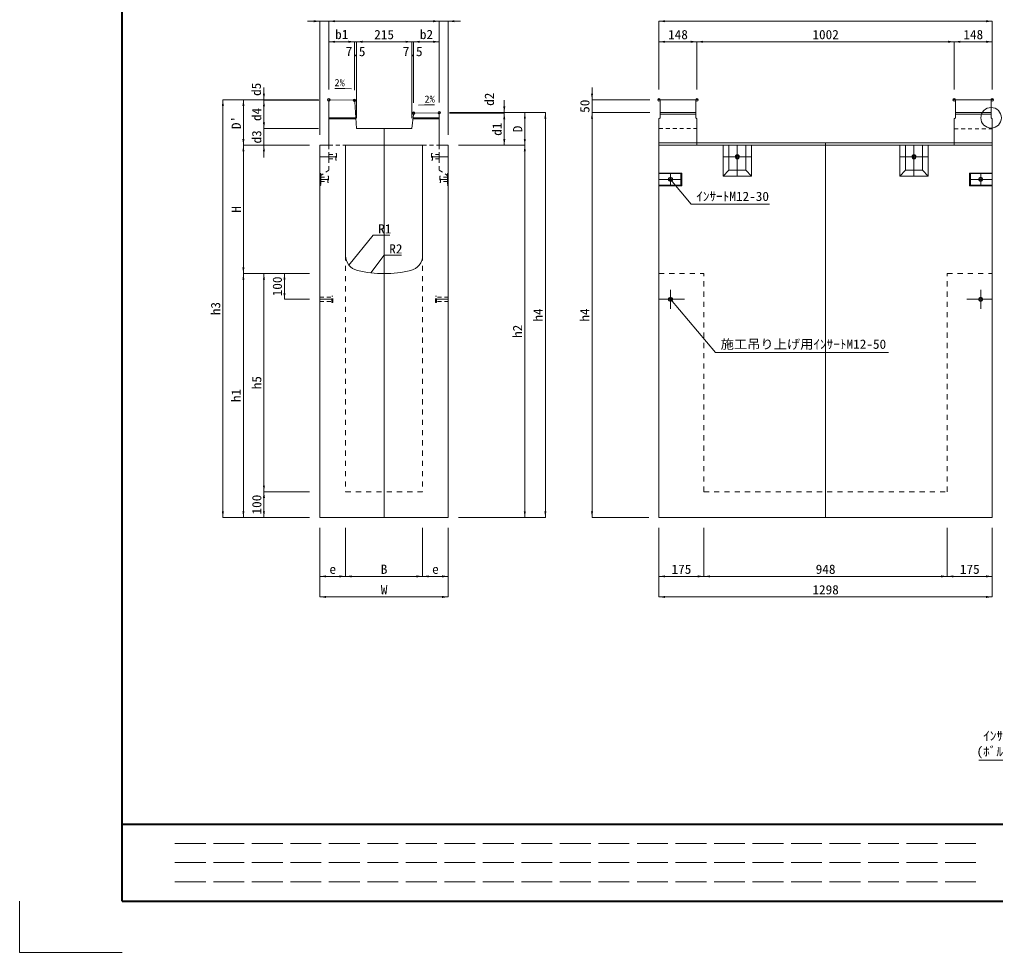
# Model space of a CAD drawing. Units: millimetres at full size, sheet at 1:20. Extents: x 64173 to 81200, y -133840 to -120349.
# Drawn here: x 64173 to 67974, y -133840 to -130206 of the extents above; entities that cross this region are included whole.
import ezdxf
from ezdxf.enums import TextEntityAlignment as Align

# ---------------------------------------------------------------- set-up
doc = ezdxf.new("R2010")
doc.units = ezdxf.units.MM
doc.header["$LTSCALE"] = 20
doc.header["$PDMODE"] = 32
doc.header["$PDSIZE"] = 10
for name, pattern in [('DASHED', [7.5, 6, -1.5]), ('USER1', [2, 1, -1]), ('USER2', [1.35, 0.75, -0.6]), ('USER3', [1.35, 0.75, -0.6])]:
    doc.linetypes.add(name, pattern=pattern)
for name, color, linetype, lineweight in [('Defpoints_2', 8, 'Continuous', 0), ('インサート', 3, 'USER3', 9), ('作業エリア', 11, 'Continuous', 13), ('図枠', 7, 'Continuous', 5), ('寸法線', 7, 'Continuous', 13), ('引出線', 4, 'Continuous', 13), ('目地', 132, 'Continuous', 5), ('補助線', 8, 'Continuous', 13), ('集水桝', 2, 'Continuous', 13)]:
    doc.layers.add(name, color=color, linetype=linetype, lineweight=lineweight)
doc.styles.add('ＭＳ 明朝', font='')
doc.styles.get('ＭＳ 明朝').set_extended_font_data('MS Mincho')

# ---------------------------------------------------------------- blocks, each defined once
blk = doc.blocks.new('filled_arrow')
at = {"color": 0, "linetype": 'Continuous', "lineweight": -2}
blk.add_solid([(7.5, 1.25), (0, 0), (7.5, -1.25)], dxfattribs=at)

msp = doc.modelspace()

# ---------------------------------------------------------------- linework, layer by layer
at = {"layer": 'Defpoints_2', "color": 7, "lineweight": 13}
for p, q in [((64172.56, -133640.41), (64172.56, -133840.41)), ((64172.56, -133840.41), (64572.56, -133840.41))]:
    msp.add_line(p, q, dxfattribs=at)
at = {"layer": 'インサート'}
for p, q in [((65377.53, -130731.93), (65404.53, -130731.93)), ((65377.53, -130748.93), (65377.53, -130731.93)), ((65377.53, -130748.93), (65404.53, -130748.93)), ((65404.53, -130752.93), (65404.53, -130727.93)), ((65404.53, -130727.93), (65407.53, -130727.93)), ((65407.53, -130752.93), (65404.53, -130752.93)), ((65407.53, -130727.93), (65407.53, -130752.93)), ((65780.53, -130727.93), (65777.53, -130727.93)), ((65777.53, -130727.93), (65777.53, -130752.93)), ((65777.53, -130752.93), (65780.53, -130752.93)), ((65780.53, -130752.93), (65780.53, -130727.93)), ((65807.53, -130731.93), (65780.53, -130731.93)), ((65807.53, -130748.93), (65780.53, -130748.93)), ((65807.53, -130748.93), (65807.53, -130731.93)), ((65345.73, -130819.93), (65372.73, -130819.93)), ((65345.73, -130836.93), (65345.73, -130819.93)), ((65372.73, -130840.93), (65372.73, -130815.93)), ((65372.73, -130815.93), (65375.73, -130815.93)), ((65375.73, -130815.93), (65375.73, -130840.93)), ((65812.33, -130815.93), (65809.33, -130815.93)), ((65809.33, -130815.93), (65809.33, -130840.93)), ((65812.33, -130840.93), (65812.33, -130815.93)), ((65839.33, -130819.93), (65812.33, -130819.93)), ((65839.33, -130836.93), (65839.33, -130819.93)), ((65345.73, -130836.93), (65372.73, -130836.93)), ((65375.73, -130840.93), (65372.73, -130840.93)), ((65809.33, -130840.93), (65812.33, -130840.93)), ((65839.33, -130836.93), (65812.33, -130836.93)), ((65342.53, -131286.93), (65388.53, -131286.93)), ((65342.53, -131303.93), (65342.53, -131286.93)), ((65388.53, -131307.93), (65388.53, -131282.93)), ((65388.53, -131282.93), (65392.53, -131282.93)), ((65392.53, -131307.93), (65392.53, -131282.93)), ((65792.53, -131307.93), (65792.53, -131282.93)), ((65796.53, -131282.93), (65792.53, -131282.93)), ((65796.53, -131307.93), (65796.53, -131282.93)), ((65842.53, -131286.93), (65796.53, -131286.93)), ((65842.53, -131303.93), (65842.53, -131286.93)), ((65342.53, -131303.93), (65388.53, -131303.93)), ((65392.53, -131307.93), (65388.53, -131307.93)), ((65792.53, -131307.93), (65796.53, -131307.93)), ((65842.53, -131303.93), (65796.53, -131303.93))]:
    msp.add_line(p, q, dxfattribs=at)
at = {"layer": 'インサート', "linetype": 'Continuous', "lineweight": 5}
for centre, radius in [((66968.04, -130740.43), 8), ((66968.04, -130740.43), 6), ((67656.04, -130740.43), 8), ((67656.04, -130740.43), 6), ((66708.04, -130828.43), 8), ((66708.04, -130828.43), 6), ((67916.04, -130828.43), 8), ((67916.04, -130828.43), 6), ((66708.04, -131295.43), 8), ((67916.04, -131295.43), 8), ((66708.04, -131295.43), 6), ((67916.04, -131295.43), 6)]:
    msp.add_circle(centre, radius, dxfattribs=at)
at = {"layer": '作業エリア'}
for p, q in [((65801.53, -130568.55), (65807.53, -130568.43)), ((65807.53, -130568.43), (65807.53, -130574.43))]:
    msp.add_line(p, q, dxfattribs=at)
for p in [(65377.53, -130518.43), (65477.53, -130520.43), (66663.04, -130518.43), (66811.04, -130518.43), (67813.04, -130518.43), (67961.04, -130518.43), (65707.53, -130570.43), (65807.53, -130568.43)]:
    msp.add_point(p, dxfattribs=at)
at = {"layer": '図枠', "lineweight": 40}
for p, q in [((64572.56, -133640.41), (64572.56, -128100.41)), ((64572.56, -133340.41), (72372.56, -133340.41)), ((64572.56, -133640.41), (72372.56, -133640.41))]:
    msp.add_line(p, q, dxfattribs=at)
at = {"layer": '図枠', "linetype": 'DASHED', "lineweight": 9}
for p, q in [((67897.56, -133415.41), (64772.56, -133415.41)), ((67897.56, -133490.41), (64772.56, -133490.41)), ((67897.56, -133565.41), (64772.56, -133565.41))]:
    msp.add_line(p, q, dxfattribs=at)
at = {"layer": '寸法線'}
for p, q in [((65425.53, -130212.28), (65294.53, -130212.28)), ((65342.53, -130655.43), (65342.53, -130212.28)), ((65377.53, -130212.28), (65807.53, -130212.28)), ((65377.53, -130478.43), (65377.53, -130212.28)), ((65377.53, -130478.43), (65377.53, -130212.28)), ((65759.53, -130212.28), (65890.53, -130212.28)), ((65807.53, -130528.43), (65807.53, -130212.28)), ((65807.53, -130528.43), (65807.53, -130212.28)), ((65842.53, -130655.43), (65842.53, -130212.28)), ((66663.04, -130212.28), (67961.04, -130212.28)), ((66663.04, -130478.43), (66663.04, -130212.28)), ((67961.04, -130478.43), (67961.04, -130212.28)), ((65377.53, -130292.28), (65477.53, -130292.28)), ((65377.53, -130478.43), (65377.53, -130292.28)), ((65429.53, -130292.28), (65533.03, -130292.28)), ((65477.53, -130480.43), (65477.53, -130292.28)), ((65477.53, -130480.43), (65477.53, -130292.28)), ((65485.03, -130292.28), (65700.03, -130292.28)), ((65485.03, -130590.43), (65485.03, -130292.28)), ((65485.03, -130590.43), (65485.03, -130292.28)), ((65652.03, -130292.28), (65755.53, -130292.28)), ((65700.03, -130590.43), (65700.03, -130292.28)), ((65700.03, -130590.43), (65700.03, -130292.28)), ((65707.53, -130292.28), (65807.53, -130292.28)), ((65707.53, -130530.43), (65707.53, -130292.28)), ((65707.53, -130530.43), (65707.53, -130292.28)), ((65807.53, -130528.43), (65807.53, -130292.28)), ((66663.04, -130292.28), (66811.04, -130292.28)), ((66663.04, -130478.43), (66663.04, -130292.28)), ((66811.04, -130478.43), (66811.04, -130292.28)), ((66811.04, -130292.28), (67813.04, -130292.28)), ((66811.04, -130478.43), (66811.04, -130292.28)), ((67813.04, -130478.43), (67813.04, -130292.28)), ((67813.04, -130292.28), (67961.04, -130292.28)), ((67813.04, -130478.43), (67813.04, -130292.28)), ((67961.04, -130478.43), (67961.04, -130292.28)), ((65124.51, -130568.43), (65124.51, -130470.43)), ((66402.25, -130616.43), (66402.25, -130470.43)), ((64964.51, -132145.43), (64964.51, -130518.43)), ((65337.53, -130518.43), (64964.51, -130518.43)), ((65044.51, -130518.43), (65044.51, -130695.43)), ((65337.53, -130518.43), (65044.51, -130518.43)), ((65337.53, -130518.43), (65124.51, -130518.43)), ((65124.51, -130630.43), (65124.51, -130520.43)), ((65337.72, -130520.43), (65124.51, -130520.43)), ((65337.53, -130520.43), (65124.51, -130520.43)), ((66060.54, -130618.43), (66060.54, -130520.43)), ((66627.54, -130518.43), (66402.25, -130518.43)), ((65124.51, -130582.43), (65124.51, -130743.43)), ((65847.53, -130568.43), (66060.54, -130568.43)), ((65847.53, -130568.43), (66220.54, -130568.43)), ((65847.53, -130568.43), (66140.54, -130568.43)), ((65847.53, -130570.43), (66060.54, -130570.43)), ((65847.53, -130570.43), (66060.54, -130570.43)), ((66060.54, -130695.43), (66060.54, -130570.43)), ((66140.54, -130695.43), (66140.54, -130568.43)), ((66220.54, -130568.43), (66220.54, -132145.43)), ((66402.25, -130568.43), (66402.25, -132145.43)), ((66627.54, -130568.43), (66402.25, -130568.43)), ((66627.54, -130568.43), (66402.25, -130568.43)), ((65337.53, -130630.43), (65124.51, -130630.43)), ((65337.53, -130630.43), (65124.51, -130630.43)), ((65302.53, -130695.43), (65044.51, -130695.43)), ((65044.51, -130695.43), (65044.51, -131195.43)), ((65302.53, -130695.43), (65044.51, -130695.43)), ((65302.53, -130695.43), (65124.51, -130695.43)), ((65882.53, -130695.43), (66140.54, -130695.43)), ((65882.53, -130695.43), (66060.54, -130695.43)), ((65882.53, -130695.43), (66140.54, -130695.43)), ((66140.54, -130695.43), (66140.54, -132145.43)), ((65302.53, -131195.43), (65044.51, -131195.43)), ((65044.51, -131195.43), (65044.51, -132145.43)), ((65302.53, -131195.43), (65044.51, -131195.43)), ((65124.51, -131195.43), (65124.51, -132045.43)), ((65302.53, -131195.43), (65124.51, -131195.43)), ((65204.51, -131295.43), (65204.51, -131195.43)), ((65302.53, -131195.43), (65204.51, -131195.43)), ((65302.53, -131295.43), (65204.51, -131295.43)), ((65124.51, -132045.43), (65124.51, -132145.43)), ((65302.53, -132045.43), (65124.51, -132045.43)), ((65302.53, -132045.43), (65124.51, -132045.43)), ((65302.53, -132145.43), (64964.51, -132145.43)), ((65302.53, -132145.43), (65044.51, -132145.43)), ((65302.53, -132145.43), (65124.51, -132145.43)), ((65882.53, -132145.43), (66220.54, -132145.43)), ((65882.53, -132145.43), (66140.54, -132145.43)), ((66623.04, -132145.43), (66402.25, -132145.43)), ((65342.53, -132185.43), (65342.53, -132375.19)), ((65342.53, -132185.43), (65342.53, -132455.19)), ((65442.53, -132185.43), (65442.53, -132375.19)), ((65442.53, -132185.43), (65442.53, -132375.19)), ((65742.53, -132185.43), (65742.53, -132375.19)), ((65742.53, -132185.43), (65742.53, -132375.19)), ((65842.53, -132185.43), (65842.53, -132375.19)), ((65842.53, -132185.43), (65842.53, -132455.19)), ((66663.04, -132185.43), (66663.04, -132375.19)), ((66663.04, -132185.43), (66663.04, -132455.19)), ((66838.04, -132185.43), (66838.04, -132375.19)), ((66838.04, -132185.43), (66838.04, -132375.19)), ((67786.04, -132185.43), (67786.04, -132375.19)), ((67786.04, -132185.43), (67786.04, -132375.19)), ((67961.04, -132185.43), (67961.04, -132375.19)), ((67961.04, -132185.43), (67961.04, -132455.19)), ((65342.53, -132375.19), (65442.53, -132375.19)), ((65442.53, -132375.19), (65742.53, -132375.19)), ((65742.53, -132375.19), (65842.53, -132375.19)), ((66663.04, -132375.19), (66838.04, -132375.19)), ((66838.04, -132375.19), (67786.04, -132375.19)), ((67786.04, -132375.19), (67961.04, -132375.19)), ((65342.53, -132455.19), (65842.53, -132455.19)), ((66663.04, -132455.19), (67961.04, -132455.19))]:
    msp.add_line(p, q, dxfattribs=at)
at = {"layer": '引出線'}
for points in [[(65465.09, -130475.05), (65438.96, -130474.54), (65401.05, -130473.78)], [(65725.98, -130538.95), (65750.33, -130538.46), (65788.25, -130537.7)], [(66708.04, -130828.43), (66788.09, -130924.69), (67093.21, -130924.69)], [(65455.46, -131162.12), (65549.59, -131046.28), (65615.26, -131046.28)], [(65541.05, -131192.48), (65592.53, -131124.29), (65660.25, -131124.29)], [(66708.04, -131295.43), (66883.28, -131502.99), (67557.45, -131502.99)], [(68274.07, -132851.99), (68274.07, -133090.57), (67908.27, -133090.57)]]:
    msp.add_lwpolyline(points, dxfattribs=at)
msp.add_circle((67956.54, -130588.43), 40, dxfattribs=at)
at = {"layer": '目地'}
for p, q in [((65482.16, -130588.43), (65377.53, -130588.43)), ((65482.44, -130592.43), (65377.53, -130592.43)), ((65807.53, -130592.43), (65704.78, -130592.43)), ((65807.53, -130588.43), (65705.28, -130588.43))]:
    msp.add_line(p, q, dxfattribs=at)
at = {"layer": '補助線'}
for p, q in [((65592.53, -130630.43), (65592.53, -132145.43)), ((67961.04, -130685.43), (66663.04, -130685.43)), ((66968.04, -130815.43), (66968.04, -130695.43)), ((67312.04, -130685.43), (67312.04, -132145.43)), ((67656.04, -130815.43), (67656.04, -130695.43)), ((65377.53, -130740.43), (65342.53, -130740.43)), ((65377.53, -130740.43), (65407.53, -130740.43)), ((65807.53, -130740.43), (65777.53, -130740.43)), ((65842.53, -130740.43), (65807.53, -130740.43)), ((66913.04, -130740.43), (67023.04, -130740.43)), ((67711.04, -130740.43), (67601.04, -130740.43)), ((65342.53, -130828.43), (65375.73, -130828.43)), ((65345.73, -130828.43), (65375.73, -130828.43)), ((65842.53, -130828.43), (65809.33, -130828.43)), ((65839.33, -130828.43), (65809.33, -130828.43)), ((66752.04, -130828.43), (66663.04, -130828.43)), ((66708.04, -130852.93), (66708.04, -130803.93)), ((67872.04, -130828.43), (67961.04, -130828.43)), ((67916.04, -130852.93), (67916.04, -130803.93)), ((66708.04, -131332.43), (66708.04, -131258.43)), ((67916.04, -131332.43), (67916.04, -131258.43)), ((65342.53, -131295.43), (65392.53, -131295.43)), ((65842.53, -131295.43), (65792.53, -131295.43)), ((66762.54, -131295.43), (66663.04, -131295.43)), ((67861.54, -131295.43), (67961.04, -131295.43))]:
    msp.add_line(p, q, dxfattribs=at)
at = {"layer": '補助線', "linetype": 'USER2', "lineweight": 9}
for p, q in [((65377.53, -130695.43), (65442.53, -130695.43)), ((65742.53, -130695.43), (65807.53, -130695.43))]:
    msp.add_line(p, q, dxfattribs=at)
at = {"layer": '集水桝'}
for p, q in [((65377.53, -130695.43), (65377.53, -130521.49)), ((65380.59, -130518.49), (65472.03, -130520.32)), ((65477.9, -130525.91), (65485.03, -130630.43)), ((65700.03, -130630.43), (65706.88, -130575.58)), ((65801.53, -130568.55), (65712.72, -130570.33)), ((65801.53, -130568.55), (65807.53, -130574.43)), ((65807.53, -130695.43), (65807.53, -130574.43)), ((66667.54, -130588.43), (66663.04, -130592.43)), ((66663.04, -132145.43), (66663.04, -130592.43)), ((66667.54, -130568.43), (66806.54, -130568.43)), ((66667.54, -130588.43), (66667.54, -130568.43)), ((66806.54, -130588.43), (66806.54, -130568.43)), ((66806.54, -130588.43), (66811.04, -130592.43)), ((66811.04, -130695.43), (66811.04, -130592.43)), ((67817.54, -130588.43), (67813.04, -130592.43)), ((67813.04, -130695.43), (67813.04, -130592.43)), ((67817.54, -130568.43), (67956.54, -130568.43)), ((67817.54, -130588.43), (67817.54, -130568.43)), ((67956.54, -130588.43), (67956.54, -130568.43)), ((67956.54, -130588.43), (67961.04, -130592.43)), ((67961.04, -132145.43), (67961.04, -130592.43)), ((65485.03, -130630.43), (65700.03, -130630.43)), ((65342.53, -130695.43), (65342.53, -132145.43)), ((65342.53, -130695.43), (65377.53, -130695.43)), ((65442.53, -130695.43), (65742.53, -130695.43)), ((65442.53, -130695.43), (65442.53, -131124.91)), ((65742.53, -130695.43), (65742.53, -131124.91)), ((65807.53, -130695.43), (65842.53, -130695.43)), ((65842.53, -130695.43), (65842.53, -132145.43)), ((66663.04, -130695.43), (67961.04, -130695.43)), ((66913.04, -130815.43), (66913.04, -130695.43)), ((67023.04, -130695.43), (67023.04, -130815.43)), ((67601.04, -130695.43), (67601.04, -130815.43)), ((67711.04, -130815.43), (67711.04, -130695.43)), ((67023.04, -130815.43), (66913.04, -130815.43)), ((67601.04, -130815.43), (67711.04, -130815.43)), ((65342.53, -132145.43), (65842.53, -132145.43)), ((66663.04, -132145.43), (67961.04, -132145.43))]:
    msp.add_line(p, q, dxfattribs=at)
at = {"layer": '集水桝', "lineweight": 15}
for p, q in [((66667.54, -130518.43), (66806.54, -130518.43)), ((66667.54, -130568.43), (66667.54, -130518.43)), ((66806.54, -130568.43), (66806.54, -130518.43)), ((67817.54, -130518.43), (67956.54, -130518.43)), ((67817.54, -130568.43), (67817.54, -130518.43)), ((67956.54, -130568.43), (67956.54, -130518.43))]:
    msp.add_line(p, q, dxfattribs=at)
at = {"layer": '集水桝', "lineweight": 5}
for p, q in [((66667.54, -130574.43), (66806.54, -130574.43)), ((67817.54, -130574.43), (67956.54, -130574.43)), ((66934.54, -130792.43), (66934.54, -130695.43)), ((67001.54, -130695.43), (67001.54, -130792.43)), ((67622.54, -130695.43), (67622.54, -130792.43)), ((67689.54, -130792.43), (67689.54, -130695.43)), ((66913.04, -130815.43), (66934.54, -130792.43)), ((67001.54, -130792.43), (66934.54, -130792.43)), ((67023.04, -130815.43), (67001.54, -130792.43)), ((67601.04, -130815.43), (67622.54, -130792.43)), ((67622.54, -130792.43), (67689.54, -130792.43)), ((67711.04, -130815.43), (67689.54, -130792.43)), ((66663.04, -130805.93), (66748.04, -130805.93)), ((66752.04, -130803.93), (66748.04, -130805.93)), ((66748.04, -130805.93), (66748.04, -130850.93)), ((67872.04, -130803.93), (67876.04, -130805.93)), ((67961.04, -130805.93), (67876.04, -130805.93)), ((67876.04, -130805.93), (67876.04, -130850.93)), ((66748.04, -130850.93), (66663.04, -130850.93)), ((66752.04, -130852.93), (66748.04, -130850.93)), ((67872.04, -130852.93), (67876.04, -130850.93)), ((67876.04, -130850.93), (67961.04, -130850.93))]:
    msp.add_line(p, q, dxfattribs=at)
at = {"layer": '集水桝', "linetype": 'USER3', "lineweight": 9}
for p, q in [((66663.04, -130630.43), (66811.04, -130630.43)), ((67813.04, -130631.93), (67961.04, -130631.93)), ((65342.53, -130815.43), (65377.53, -130792.43)), ((65842.53, -130815.43), (65807.53, -130792.43)), ((65345.73, -130805.93), (65342.53, -130803.93)), ((65345.73, -130805.93), (65345.73, -130850.93)), ((65839.33, -130805.93), (65842.53, -130803.93)), ((65839.33, -130805.93), (65839.33, -130850.93)), ((65345.73, -130850.93), (65342.53, -130852.93)), ((65839.33, -130850.93), (65842.53, -130852.93))]:
    msp.add_line(p, q, dxfattribs=at)
at = {"layer": '集水桝', "linetype": 'USER2', "lineweight": 9}
for p, q in [((65377.53, -130695.43), (65377.53, -130792.43)), ((65807.53, -130695.43), (65807.53, -130792.43))]:
    msp.add_line(p, q, dxfattribs=at)
at = {"layer": '集水桝', "lineweight": 9}
for p, q in [((66663.04, -130803.93), (66752.04, -130803.93)), ((66752.04, -130803.93), (66752.04, -130852.93)), ((67961.04, -130803.93), (67872.04, -130803.93)), ((67872.04, -130803.93), (67872.04, -130852.93)), ((66752.04, -130852.93), (66663.04, -130852.93)), ((67872.04, -130852.93), (67961.04, -130852.93))]:
    msp.add_line(p, q, dxfattribs=at)
at = {"layer": '集水桝', "linetype": 'USER1'}
for p, q in [((65442.53, -131124.91), (65442.53, -132045.43)), ((65742.53, -131124.91), (65742.53, -132045.43)), ((66663.04, -131195.43), (66838.04, -131195.43)), ((66838.04, -132045.43), (66838.04, -131195.43)), ((67786.04, -131195.43), (67961.04, -131195.43)), ((67786.04, -132045.43), (67786.04, -131195.43)), ((65442.53, -132045.43), (65742.53, -132045.43)), ((66838.04, -132045.43), (67786.04, -132045.43))]:
    msp.add_line(p, q, dxfattribs=at)
at = {"layer": '集水桝'}
for centre, radius, start, end in [((65380.53, -130521.49), 3, 88.85424, 180), ((65471.91, -130526.32), 6, 3.90049, 88.85424), ((65712.84, -130576.33), 6, 91.14576, 172.87498), ((65502.53, -131124.91), 60, 180, 256.65764), ((65682.53, -131124.91), 60, 283.34236, 0), ((65592.53, -130745.43), 450, 256.65764, 283.34236)]:
    msp.add_arc(centre, radius, start, end, dxfattribs=at)

# ---------------------------------------------------------------- block references
at = {"layer": '寸法線', "xscale": 3.2, "yscale": 3.2}
for p, rotation in [((65342.53, -130212.28), 180), ((65807.53, -130212.28), 180), ((65807.53, -130212.28), 180), ((67961.04, -130212.28), 180), ((65477.53, -130292.28), 180), ((65477.53, -130292.28), 180), ((65700.03, -130292.28), 180), ((65700.03, -130292.28), 180), ((65807.53, -130292.28), 180), ((66811.04, -130292.28), 180), ((67813.04, -130292.28), 180), ((67961.04, -130292.28), 180), ((64964.51, -130518.43), 270), ((65044.51, -130518.43), 270), ((65124.51, -130518.43), 90), ((65124.51, -130520.43), 270), ((65124.51, -130520.43), 270), ((66402.25, -130518.43), 90), ((66060.54, -130568.43), 90), ((66060.54, -130570.43), 270), ((66060.54, -130570.43), 270), ((66140.54, -130568.43), 270), ((66220.54, -130568.43), 270), ((66402.25, -130568.43), 270), ((66402.25, -130568.43), 270), ((65124.51, -130630.43), 90), ((65124.51, -130630.43), 90), ((65044.51, -130695.43), 90), ((66060.54, -130695.43), 90), ((66140.54, -130695.43), 90), ((65044.51, -130695.43), 270), ((65124.51, -130695.43), 270), ((66140.54, -130695.43), 270), ((65044.51, -131195.43), 90), ((65044.51, -131195.43), 270), ((65124.51, -131195.43), 270), ((65204.51, -131195.43), 270), ((65204.51, -131295.43), 90), ((65124.51, -132045.43), 90), ((65124.51, -132045.43), 270), ((64964.51, -132145.43), 90), ((65044.51, -132145.43), 90), ((65124.51, -132145.43), 90), ((66140.54, -132145.43), 90), ((66220.54, -132145.43), 90), ((66402.25, -132145.43), 90), ((65442.53, -132375.19), 180), ((65742.53, -132375.19), 180), ((65842.53, -132375.19), 180), ((66838.04, -132375.19), 180), ((67786.04, -132375.19), 180), ((67961.04, -132375.19), 180), ((65842.53, -132455.19), 180), ((67961.04, -132455.19), 180)]:
    msp.add_blockref('filled_arrow', p, dxfattribs=dict(at, rotation=rotation))
for p in [(65377.53, -130212.28), (65377.53, -130212.28), (65842.53, -130212.28), (66663.04, -130212.28), (65377.53, -130292.28), (65485.03, -130292.28), (65485.03, -130292.28), (65707.53, -130292.28), (65707.53, -130292.28), (66663.04, -130292.28), (66811.04, -130292.28), (67813.04, -130292.28), (65342.53, -132375.19), (65442.53, -132375.19), (65742.53, -132375.19), (66663.04, -132375.19), (66838.04, -132375.19), (67786.04, -132375.19), (65342.53, -132455.19), (66663.04, -132455.19)]:
    msp.add_blockref('filled_arrow', p, dxfattribs=at)
at = {"layer": '引出線'}
for p, xscale, yscale, rotation in [((65465.09, -130475.05), 0.08, 0.08, 178.9), ((65725.98, -130538.95), 0.08, 0.08, 1.1), ((66708.04, -130828.43), 0.133, 0.133, 309.7), ((65455.46, -131162.12), 0.133, 0.133, 50.9), ((65541.05, -131192.48), 0.133, 0.133, 53), ((66708.04, -131295.43), 0.133, 0.133, 310.2)]:
    msp.add_blockref('filled_arrow', p, dxfattribs=dict(at, xscale=xscale, yscale=yscale, rotation=rotation))

# ---------------------------------------------------------------- texts
at = {"layer": '寸法線', "style": 'ＭＳ 明朝', "width": 1.05}
for s, p in [('b1', (65427.53, -130263.86)), ('215', (65592.53, -130264.28)), ('b2', (65757.53, -130263.86)), ('148', (66737.04, -130264.28)), ('1002', (67312.04, -130264.28)), ('148', (67887.04, -130264.28)), ('7.5', (65481.28, -130330.28)), ('7.5', (65703.78, -130330.28)), ('e', (65392.53, -132347.19)), ('B', (65592.53, -132347.19)), ('e', (65792.53, -132347.19)), ('175', (66750.54, -132347.19)), ('948', (67312.04, -132347.19)), ('175', (67873.54, -132347.19)), ('W', (65592.53, -132427.19)), ('1298', (67312.04, -132427.19))]:
    msp.add_text(s, height=36.03, dxfattribs=at).set_placement(p, align=Align.MIDDLE_CENTER)
for s, p in [('d5', (65094.51, -130477.53)), ('d2', (66002.13, -130516.22)), ('50', (66374.25, -130543.43)), ('d4', (65096.1, -130575.43)), ("D'", (65016.51, -130606.93)), ('d3', (65096.1, -130662.93)), ('d1', (66032.13, -130632.93)), ('D', (66112.54, -130631.93)), ('H', (65016.51, -130945.43)), ('100', (65176.51, -131245.43)), ('h3', (64936.1, -131331.93)), ('h4', (66192.13, -131356.93)), ('h4', (66373.84, -131356.93)), ('h2', (66112.13, -131420.43)), ('h5', (65096.1, -131620.43)), ('h1', (65016.1, -131670.43)), ('100', (65096.51, -132095.43))]:
    msp.add_text(s, height=36.03, rotation=90, dxfattribs=at).set_placement(p, align=Align.MIDDLE_CENTER)
at = {"layer": '引出線', "style": 'ＭＳ 明朝', "width": 1.05}
msp.add_text('2%', height=28.02, rotation=358.854, dxfattribs=at).set_placement((65439.69, -130438.07), align=Align.TOP_RIGHT)
msp.add_text('2%', height=28.02, rotation=1.146, dxfattribs=at).set_placement((65749.6, -130501.99), align=Align.TOP_LEFT)
for s, p in [('ｲﾝｻｰﾄM12-30', (66808.09, -130876.55)), ('R1', (65569.59, -131003.08)), ('R2', (65612.53, -131081.09)), ('施工吊り上げ用ｲﾝｻｰﾄM12-50', (66903.28, -131452.39))]:
    msp.add_text(s, height=36.03, dxfattribs=at).set_placement(p, align=Align.TOP_LEFT)
for s, p in [('ｲﾝｻｰﾄ M12-30', (67925.65, -133025.19)), ('(ﾎﾞﾙﾄ M12×25)', (67899.73, -133086.21))]:
    msp.add_text(s, height=36.03, dxfattribs=at).set_placement(p, align=Align.BOTTOM_LEFT)

doc.saveas('drawing.dxf')
